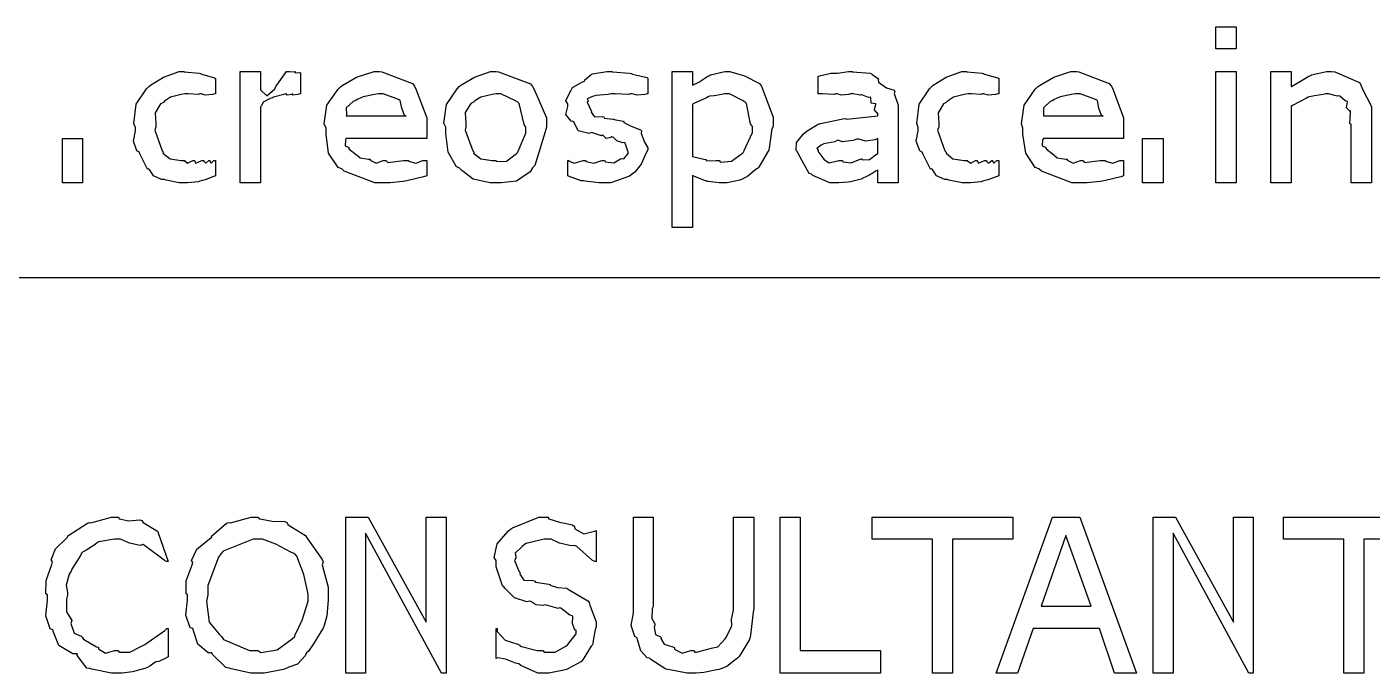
# Model space of a CAD drawing. Extents: x 0 to 23.4, y 0 to 16.5.
# Drawn here: x 19.374 to 20.077, y 1.405 to 1.742 of the extents above; entities that cross this region are included whole.
import ezdxf

# ---------------------------------------------------------------- set-up
doc = ezdxf.new("R2010")
doc.units = 0
doc.layers.get('0').update_dxf_attribs({"linetype": 'CONTINUOUS'})

msp = doc.modelspace()

# ---------------------------------------------------------------- linework, layer by layer
at = {"color": 0}
for points in [[(20.0057, 1.73058), (19.995, 1.73058), (19.995, 1.74208), (20.0057, 1.74208), (20.0057, 1.73058)], [(19.4729, 1.66439), (19.4715, 1.6639), (19.4674, 1.66238), (19.4654, 1.66178), (19.4647, 1.66157), (19.4639, 1.66135), (19.4583, 1.66069), (19.4565, 1.66069), (19.4539, 1.66069), (19.4471, 1.66217), (19.4463, 1.66243), (19.4447, 1.66254), (19.4404, 1.66444), (19.4387, 1.66726), (19.4382, 1.66786), (19.4374, 1.66786), (19.4333, 1.67589), (19.4331, 1.67676), (19.4318, 1.67746), (19.43, 1.68251), (19.4311, 1.68782), (19.4311, 1.68956), (19.4303, 1.69179), (19.4315, 1.70176), (19.4368, 1.70979), (19.4381, 1.71104), (19.4389, 1.71164), (19.4457, 1.71582), (19.4538, 1.71886), (19.4565, 1.71886), (19.4565, 1.71864), (19.4644, 1.71799), (19.4651, 1.71778), (19.4657, 1.7175), (19.4724, 1.7155), (19.4729, 1.71517), (19.4729, 1.70714), (19.4725, 1.70714), (19.4713, 1.70682), (19.4675, 1.70654), (19.4654, 1.70714), (19.4647, 1.70714), (19.4639, 1.70676), (19.4586, 1.70714), (19.4569, 1.70714), (19.455, 1.70676), (19.4494, 1.7054), (19.4463, 1.70335), (19.4457, 1.70258), (19.4442, 1.70193), (19.4413, 1.69721), (19.4417, 1.69168), (19.4417, 1.68978), (19.4411, 1.68826), (19.445, 1.67751), (19.4457, 1.67676), (19.4454, 1.67617), (19.4492, 1.67324), (19.455, 1.67242), (19.4569, 1.67242), (19.4568, 1.67219), (19.4583, 1.67096), (19.461, 1.67242), (19.4619, 1.67242), (19.4618, 1.67231), (19.4626, 1.67096), (19.4657, 1.67242), (19.4667, 1.67242), (19.4667, 1.6721), (19.4678, 1.67096), (19.4694, 1.67242), (19.47, 1.67242), (19.4699, 1.67215), (19.4706, 1.67096), (19.4719, 1.67242), (19.4725, 1.67242), (19.4729, 1.67242), (19.4729, 1.66439)], [(19.5172, 1.70714), (19.5168, 1.70714), (19.5158, 1.70692), (19.5133, 1.70654), (19.5133, 1.70714), (19.5133, 1.70714), (19.5126, 1.70692), (19.5103, 1.70654), (19.5097, 1.70714), (19.5096, 1.70714), (19.5085, 1.70676), (19.5032, 1.70551), (19.5026, 1.70518), (19.5014, 1.70481), (19.4978, 1.70281), (19.4968, 1.7009), (19.4964, 1.70042), (19.4964, 1.66069), (19.4857, 1.66069), (19.4857, 1.71886), (19.4964, 1.71886), (19.4964, 1.71039), (19.4964, 1.70931), (19.4997, 1.70611), (19.5038, 1.70979), (19.5044, 1.71104), (19.5049, 1.71164), (19.5099, 1.71886), (19.5115, 1.71886), (19.5115, 1.71886), (19.5144, 1.71869), (19.5146, 1.71864), (19.5144, 1.71864), (19.5142, 1.7181), (19.5168, 1.71826), (19.5172, 1.71821), (19.5172, 1.70714)], [(19.5831, 1.68392), (19.5411, 1.68392), (19.5407, 1.68311), (19.5406, 1.68007), (19.5424, 1.67914), (19.5426, 1.67871), (19.5425, 1.67854), (19.5465, 1.67529), (19.5469, 1.67503), (19.5469, 1.67503), (19.5483, 1.67383), (19.5528, 1.67318), (19.5535, 1.67307), (19.5536, 1.67253), (19.5567, 1.67106), (19.5604, 1.67242), (19.5618, 1.67242), (19.5628, 1.67144), (19.571, 1.67242), (19.5736, 1.67242), (19.5736, 1.6721), (19.5774, 1.67096), (19.5811, 1.67242), (19.5824, 1.67242), (19.5831, 1.67242), (19.5831, 1.66439), (19.5815, 1.66385), (19.5735, 1.662), (19.5726, 1.66178), (19.5708, 1.66151), (19.564, 1.66069), (19.5618, 1.66069), (19.556, 1.66069), (19.5401, 1.66689), (19.5388, 1.66808), (19.5369, 1.66872), (19.5319, 1.67626), (19.5306, 1.68608), (19.5306, 1.68935), (19.5296, 1.69151), (19.531, 1.70133), (19.5368, 1.70953), (19.5381, 1.71083), (19.539, 1.71149), (19.5465, 1.71582), (19.5556, 1.71886), (19.5585, 1.71886), (19.5596, 1.71864), (19.5757, 1.71257), (19.5767, 1.71126), (19.5776, 1.70931), (19.5831, 1.69467), (19.5831, 1.68978), (19.5831, 1.68392)], [(19.6456, 1.68978), (19.6449, 1.68744), (19.6396, 1.66982), (19.6383, 1.66851), (19.6371, 1.66656), (19.63, 1.66168), (19.6219, 1.66069), (19.6193, 1.66069), (19.6163, 1.66069), (19.6074, 1.66265), (19.6014, 1.66721), (19.6001, 1.66851), (19.5986, 1.66917), (19.5943, 1.67676), (19.5931, 1.68653), (19.5931, 1.68978), (19.5921, 1.69194), (19.5935, 1.70167), (19.599, 1.70975), (19.6001, 1.71104), (19.601, 1.71164), (19.6081, 1.71582), (19.6164, 1.71886), (19.6193, 1.71886), (19.6206, 1.71864), (19.6372, 1.71235), (19.6383, 1.71104), (19.6394, 1.70904), (19.6456, 1.69461), (19.6456, 1.68978)], [(19.6986, 1.67806), (19.6976, 1.67649), (19.6951, 1.67057), (19.6918, 1.66629), (19.6906, 1.66547), (19.689, 1.66428), (19.6792, 1.66069), (19.676, 1.66069), (19.6732, 1.66069), (19.6657, 1.66163), (19.665, 1.66178), (19.6638, 1.66189), (19.6572, 1.66417), (19.6567, 1.66439), (19.6567, 1.67242), (19.6574, 1.67242), (19.6572, 1.67231), (19.6601, 1.67096), (19.6647, 1.67242), (19.6662, 1.67242), (19.6664, 1.67182), (19.6704, 1.67096), (19.6746, 1.67242), (19.676, 1.67242), (19.6765, 1.67165), (19.6808, 1.67122), (19.6843, 1.67333), (19.6849, 1.6735), (19.6849, 1.6735), (19.686, 1.67329), (19.6882, 1.67606), (19.6882, 1.67697), (19.6881, 1.67736), (19.6867, 1.68153), (19.6864, 1.68175), (19.6854, 1.68158), (19.6824, 1.68261), (19.6804, 1.68463), (19.6797, 1.68479), (19.6792, 1.68435), (19.6767, 1.68392), (19.6751, 1.6856), (19.6747, 1.68565), (19.6744, 1.68528), (19.6697, 1.68685), (19.6693, 1.68696), (19.6678, 1.68647), (19.6622, 1.68793), (19.66, 1.69222), (19.6594, 1.69282), (19.6585, 1.69299), (19.6557, 1.6964), (19.6567, 1.70057), (19.6567, 1.70193), (19.6567, 1.70193), (19.6557, 1.70361), (19.6579, 1.70796), (19.6582, 1.70844), (19.6582, 1.70844), (19.6592, 1.71056), (19.6644, 1.71349), (19.6654, 1.71386), (19.6654, 1.71386), (19.6657, 1.71457), (19.6689, 1.71733), (19.6697, 1.71756), (19.6697, 1.71756), (19.6772, 1.71886), (19.6797, 1.71886), (19.68, 1.71864), (19.689, 1.71799), (19.6899, 1.71778), (19.6906, 1.7175), (19.6981, 1.71565), (19.6986, 1.71539), (19.6986, 1.70714), (19.6982, 1.70714), (19.6969, 1.70682), (19.6929, 1.70654), (19.6903, 1.70714), (19.6894, 1.70714), (19.6885, 1.70676), (19.6815, 1.70714), (19.6793, 1.70714), (19.6779, 1.70676), (19.6714, 1.70628), (19.6708, 1.70606), (19.6697, 1.70578), (19.6668, 1.70449), (19.6674, 1.70356), (19.6674, 1.70324), (19.6669, 1.70281), (19.6689, 1.69835), (19.6693, 1.69803), (19.669, 1.6976), (19.6707, 1.69526), (19.6749, 1.69542), (19.6756, 1.69521), (19.6758, 1.69456), (19.6804, 1.69401), (19.681, 1.6939), (19.681, 1.69385), (19.6857, 1.69293), (19.686, 1.69282), (19.686, 1.69228), (19.6899, 1.69038), (19.6947, 1.68847), (19.6953, 1.68782), (19.6951, 1.68642), (19.6968, 1.68192), (19.6986, 1.67904), (19.6986, 1.67806)], [(19.7639, 1.69021), (19.7632, 1.68896), (19.7619, 1.67882), (19.7617, 1.67785), (19.761, 1.67671), (19.7564, 1.669), (19.7558, 1.66829), (19.7544, 1.66732), (19.7506, 1.66411), (19.7485, 1.66297), (19.7478, 1.66265), (19.7465, 1.66217), (19.74, 1.66069), (19.7378, 1.66069), (19.7357, 1.66069), (19.7301, 1.66146), (19.7296, 1.66157), (19.7289, 1.66168), (19.7226, 1.66428), (19.7219, 1.66461), (19.7219, 1.63747), (19.7112, 1.63747), (19.7112, 1.71886), (19.7219, 1.71886), (19.7219, 1.71169), (19.7219, 1.71169), (19.7251, 1.71332), (19.7299, 1.71636), (19.7307, 1.71669), (19.7313, 1.71701), (19.7387, 1.71886), (19.7413, 1.71886), (19.7419, 1.71864), (19.749, 1.71664), (19.7568, 1.71257), (19.7578, 1.71126), (19.7586, 1.70931), (19.7639, 1.69499), (19.7639, 1.69021)], [(19.8292, 1.66069), (19.8186, 1.66069), (19.8186, 1.66743), (19.8178, 1.66699), (19.8157, 1.66569), (19.815, 1.66536), (19.8149, 1.66525), (19.8139, 1.66465), (19.8108, 1.66325), (19.8106, 1.66308), (19.8099, 1.66276), (19.805, 1.66151), (19.8044, 1.66135), (19.8031, 1.66118), (19.7982, 1.66069), (19.7967, 1.66069), (19.7935, 1.66069), (19.7846, 1.6645), (19.7839, 1.66525), (19.7828, 1.66564), (19.7771, 1.67578), (19.7767, 1.67697), (19.776, 1.67757), (19.7761, 1.68181), (19.7792, 1.68554), (19.7797, 1.68608), (19.7797, 1.68608), (19.7817, 1.68793), (19.7875, 1.6914), (19.7885, 1.69174), (19.7886, 1.69179), (19.8004, 1.69422), (19.8017, 1.69433), (19.8024, 1.69401), (19.8171, 1.69558), (19.8186, 1.69564), (19.8186, 1.69715), (19.8182, 1.6971), (19.8169, 1.69883), (19.8176, 1.70182), (19.8175, 1.70215), (19.8172, 1.70188), (19.8151, 1.70226), (19.815, 1.70518), (19.8147, 1.7054), (19.8137, 1.70535), (19.8103, 1.70671), (19.8099, 1.70671), (19.8093, 1.70643), (19.8057, 1.70714), (19.8044, 1.70714), (19.8032, 1.70682), (19.7994, 1.70654), (19.7974, 1.70714), (19.7967, 1.70714), (19.7957, 1.70676), (19.7897, 1.70714), (19.7878, 1.70714), (19.7874, 1.70714), (19.7874, 1.71647), (19.7874, 1.71647), (19.794, 1.71789), (19.7949, 1.71799), (19.7975, 1.71799), (19.8033, 1.71886), (19.8053, 1.71886), (19.8053, 1.71858), (19.8146, 1.71799), (19.8153, 1.71778), (19.8154, 1.7175), (19.8189, 1.71496), (19.8187, 1.71451), (19.819, 1.71332), (19.8232, 1.71029), (19.8272, 1.7091), (19.8275, 1.70844), (19.8272, 1.70736), (19.8292, 1.70133), (19.8292, 1.69933), (19.8292, 1.66069)], [(19.8817, 1.66439), (19.8803, 1.6639), (19.876, 1.66238), (19.874, 1.66178), (19.8733, 1.66157), (19.8725, 1.66135), (19.8669, 1.66069), (19.8651, 1.66069), (19.8626, 1.66069), (19.8557, 1.66217), (19.8549, 1.66243), (19.8535, 1.66254), (19.8492, 1.66444), (19.8475, 1.66726), (19.8469, 1.66786), (19.846, 1.66786), (19.8421, 1.67589), (19.8417, 1.67676), (19.8406, 1.67746), (19.8386, 1.68251), (19.8397, 1.68782), (19.8397, 1.68956), (19.8389, 1.69179), (19.8401, 1.70176), (19.8456, 1.70979), (19.8467, 1.71104), (19.8475, 1.71164), (19.8543, 1.71582), (19.8624, 1.71886), (19.8651, 1.71886), (19.8651, 1.71864), (19.8731, 1.71799), (19.8738, 1.71778), (19.8743, 1.7175), (19.881, 1.7155), (19.8817, 1.71517), (19.8817, 1.70714), (19.8812, 1.70714), (19.88, 1.70682), (19.8761, 1.70654), (19.874, 1.70714), (19.8733, 1.70714), (19.8725, 1.70676), (19.8674, 1.70714), (19.8656, 1.70714), (19.8636, 1.70676), (19.8581, 1.7054), (19.8549, 1.70335), (19.8543, 1.70258), (19.8529, 1.70193), (19.85, 1.69721), (19.8504, 1.69168), (19.8504, 1.68978), (19.8497, 1.68826), (19.8536, 1.67751), (19.8543, 1.67676), (19.8542, 1.67617), (19.8578, 1.67324), (19.8636, 1.67242), (19.8656, 1.67242), (19.8654, 1.67219), (19.8671, 1.67096), (19.8696, 1.67242), (19.8706, 1.67242), (19.8704, 1.67231), (19.8712, 1.67096), (19.8743, 1.67242), (19.8753, 1.67242), (19.8753, 1.6721), (19.8764, 1.67096), (19.8781, 1.67242), (19.8786, 1.67242), (19.8785, 1.67215), (19.8792, 1.67096), (19.8807, 1.67242), (19.8812, 1.67242), (19.8817, 1.67242), (19.8817, 1.66439)], [(19.9469, 1.68392), (19.905, 1.68392), (19.9046, 1.68311), (19.9044, 1.68007), (19.9063, 1.67914), (19.9065, 1.67871), (19.9064, 1.67854), (19.9104, 1.67529), (19.9108, 1.67503), (19.9108, 1.67503), (19.9122, 1.67383), (19.9167, 1.67318), (19.9174, 1.67307), (19.9174, 1.67253), (19.9206, 1.67106), (19.9243, 1.67242), (19.9256, 1.67242), (19.9265, 1.67144), (19.9347, 1.67242), (19.9375, 1.67242), (19.9375, 1.6721), (19.9413, 1.67096), (19.945, 1.67242), (19.9463, 1.67242), (19.9469, 1.67242), (19.9469, 1.66439), (19.9454, 1.66385), (19.9374, 1.662), (19.9365, 1.66178), (19.9347, 1.66151), (19.9278, 1.66069), (19.9256, 1.66069), (19.9199, 1.66069), (19.904, 1.66689), (19.9026, 1.66808), (19.9008, 1.66872), (19.8958, 1.67626), (19.8943, 1.68608), (19.8943, 1.68935), (19.8935, 1.69151), (19.8949, 1.70133), (19.9007, 1.70953), (19.9019, 1.71083), (19.9029, 1.71149), (19.9104, 1.71582), (19.9194, 1.71886), (19.9224, 1.71886), (19.9235, 1.71864), (19.9394, 1.71257), (19.9406, 1.71126), (19.9415, 1.70931), (19.9469, 1.69467), (19.9469, 1.68978), (19.9469, 1.68392)], [(20.0057, 1.66069), (19.995, 1.66069), (19.995, 1.71886), (20.0057, 1.71886), (20.0057, 1.66069)], [(20.0763, 1.66069), (20.0657, 1.66069), (20.0657, 1.69129), (20.065, 1.69162), (20.0653, 1.69769), (20.0653, 1.69824), (20.0649, 1.69819), (20.0632, 1.69993), (20.0637, 1.70296), (20.0635, 1.70324), (20.0625, 1.7035), (20.0597, 1.70594), (20.0593, 1.70606), (20.0585, 1.70594), (20.0539, 1.70714), (20.0524, 1.70714), (20.051, 1.70682), (20.0465, 1.70611), (20.044, 1.70568), (20.0433, 1.7054), (20.0424, 1.70486), (20.035, 1.70117), (20.0344, 1.70063), (20.0344, 1.66069), (20.0237, 1.66069), (20.0237, 1.71886), (20.0344, 1.71886), (20.0344, 1.71104), (20.0346, 1.71094), (20.0383, 1.71322), (20.0435, 1.71636), (20.0444, 1.71669), (20.045, 1.71701), (20.0528, 1.71886), (20.0554, 1.71886), (20.0571, 1.71864), (20.07, 1.71311), (20.0708, 1.71192), (20.0715, 1.70996), (20.0763, 1.70053), (20.0763, 1.69737), (20.0763, 1.66069)], [(19.5724, 1.69564), (19.5715, 1.69596), (19.5701, 1.69971), (19.5693, 1.70367), (19.5687, 1.7041), (19.5675, 1.70449), (19.5603, 1.70714), (19.5578, 1.70714), (19.5558, 1.70676), (19.5499, 1.70568), (19.5468, 1.70426), (19.5461, 1.70367), (19.5447, 1.70318), (19.5411, 1.69987), (19.5412, 1.69646), (19.5411, 1.69564), (19.5724, 1.69564)], [(19.6349, 1.68978), (19.6339, 1.69119), (19.6314, 1.70215), (19.6307, 1.70281), (19.6294, 1.7035), (19.6218, 1.70714), (19.6193, 1.70714), (19.6172, 1.70676), (19.6114, 1.70546), (19.6082, 1.70356), (19.6075, 1.70281), (19.6061, 1.70215), (19.6032, 1.69743), (19.6036, 1.69174), (19.6036, 1.68978), (19.6031, 1.68826), (19.6071, 1.67751), (19.6078, 1.67676), (19.6076, 1.67622), (19.6113, 1.67324), (19.6172, 1.67242), (19.6193, 1.67242), (19.6196, 1.67182), (19.6247, 1.67204), (19.63, 1.67606), (19.6307, 1.67676), (19.6308, 1.67731), (19.6349, 1.68668), (19.6349, 1.68978)], [(19.7532, 1.69021), (19.7522, 1.69151), (19.7501, 1.70215), (19.7494, 1.70281), (19.7483, 1.7035), (19.7411, 1.70714), (19.7386, 1.70714), (19.7372, 1.70682), (19.7331, 1.70617), (19.7307, 1.70589), (19.73, 1.70563), (19.7292, 1.70514), (19.7226, 1.70215), (19.7219, 1.70171), (19.7219, 1.67481), (19.7219, 1.67458), (19.7285, 1.67296), (19.7289, 1.67285), (19.7292, 1.67215), (19.7342, 1.67242), (19.7358, 1.67242), (19.7365, 1.6716), (19.7422, 1.6721), (19.7479, 1.67622), (19.7486, 1.67697), (19.7489, 1.67757), (19.7532, 1.68707), (19.7532, 1.69021)], [(19.9363, 1.69564), (19.9354, 1.69596), (19.934, 1.69971), (19.9332, 1.70367), (19.9325, 1.7041), (19.9314, 1.70449), (19.9242, 1.70714), (19.9217, 1.70714), (19.9197, 1.70676), (19.9138, 1.70568), (19.9107, 1.70426), (19.91, 1.70367), (19.9086, 1.70318), (19.905, 1.69987), (19.9051, 1.69646), (19.905, 1.69564), (19.9363, 1.69564)], [(19.4035, 1.66069), (19.3929, 1.66069), (19.3929, 1.68392), (19.4035, 1.68392), (19.4035, 1.66069)], [(19.8186, 1.67589), (19.8186, 1.68392), (19.8172, 1.68326), (19.8122, 1.68257), (19.8086, 1.68354), (19.8075, 1.68349), (19.8057, 1.68289), (19.8, 1.68212), (19.7979, 1.68294), (19.7974, 1.68283), (19.7962, 1.68207), (19.7904, 1.6811), (19.79, 1.68088), (19.789, 1.68039), (19.7867, 1.6786), (19.7874, 1.67774), (19.7874, 1.6774), (19.7872, 1.67725), (19.7899, 1.67372), (19.7904, 1.6735), (19.7903, 1.67312), (19.7932, 1.67111), (19.7983, 1.67242), (19.8001, 1.67242), (19.8004, 1.67176), (19.8046, 1.67117), (19.8093, 1.67318), (19.8101, 1.67329), (19.8104, 1.67279), (19.8142, 1.6729), (19.8179, 1.67567), (19.8186, 1.67589)], [(19.9675, 1.66069), (19.9568, 1.66069), (19.9568, 1.68392), (19.9675, 1.68392), (19.9675, 1.66069)], [(19.4481, 1.41351), (19.4469, 1.41276), (19.4432, 1.41114), (19.4417, 1.41097), (19.4415, 1.41069), (19.4407, 1.41021), (19.4385, 1.40864), (19.4374, 1.40804), (19.4369, 1.40787), (19.436, 1.4075), (19.4308, 1.40608), (19.4303, 1.40593), (19.4296, 1.40571), (19.4242, 1.40506), (19.4222, 1.40506), (19.4185, 1.40506), (19.4083, 1.40707), (19.4072, 1.40744), (19.4057, 1.40767), (19.4007, 1.41417), (19.4008, 1.41504), (19.3983, 1.41504), (19.391, 1.41943), (19.3883, 1.42637), (19.3879, 1.42763), (19.3865, 1.42817), (19.3842, 1.435), (19.3851, 1.44314), (19.3851, 1.44586), (19.3843, 1.4464), (19.3844, 1.45329), (19.3874, 1.46175), (19.3878, 1.463), (19.3871, 1.46408), (19.3894, 1.46978), (19.3947, 1.47515), (19.3956, 1.47601), (19.3958, 1.47672), (19.406, 1.48318), (19.4071, 1.48361), (19.4078, 1.48335), (19.4186, 1.48643), (19.4222, 1.48643), (19.4226, 1.48557), (19.4276, 1.48454), (19.4333, 1.48503), (19.4344, 1.48469), (19.4351, 1.48356), (19.4425, 1.479), (19.4429, 1.47819), (19.4481, 1.46322), (19.4472, 1.46322), (19.446, 1.46403), (19.4358, 1.47168), (19.4349, 1.47211), (19.4335, 1.47163), (19.4279, 1.47282), (19.4232, 1.47493), (19.4217, 1.47493), (19.4201, 1.47493), (19.4119, 1.47353), (19.4112, 1.47319), (19.41, 1.47211), (19.4057, 1.46935), (19.4035, 1.46815), (19.4029, 1.46756), (19.4024, 1.46636), (19.3978, 1.45921), (19.3975, 1.45822), (19.3965, 1.4566), (19.3949, 1.45096), (19.3956, 1.447), (19.3956, 1.44564), (19.395, 1.44358), (19.3951, 1.43696), (19.3974, 1.43338), (19.3978, 1.4324), (19.3974, 1.43093), (19.399, 1.42583), (19.4028, 1.42426), (19.4033, 1.42372), (19.4039, 1.42275), (19.4108, 1.41883), (19.4117, 1.41851), (19.4117, 1.41775), (19.4154, 1.41553), (19.4201, 1.41678), (19.4218, 1.41678), (19.4225, 1.4159), (19.4281, 1.41601), (19.4342, 1.41917), (19.4353, 1.4196), (19.436, 1.42003), (19.4464, 1.42731), (19.4474, 1.42828), (19.4481, 1.42828), (19.4481, 1.41351)], [(19.5204, 1.47601), (19.5211, 1.47499), (19.5286, 1.46431), (19.529, 1.463), (19.5285, 1.46153), (19.5317, 1.44982), (19.5317, 1.44586), (19.5317, 1.44314), (19.531, 1.435), (19.5296, 1.42979), (19.529, 1.4285), (19.5278, 1.42654), (19.524, 1.42031), (19.5214, 1.41656), (19.5204, 1.41569), (19.5196, 1.41401), (19.5156, 1.40967), (19.5111, 1.4081), (19.51, 1.40767), (19.5083, 1.40701), (19.4983, 1.40506), (19.495, 1.40506), (19.4913, 1.40506), (19.481, 1.40722), (19.4799, 1.40767), (19.4783, 1.40793), (19.4713, 1.41482), (19.471, 1.41569), (19.469, 1.41569), (19.4636, 1.42014), (19.4614, 1.42708), (19.461, 1.42828), (19.4596, 1.42871), (19.4574, 1.43533), (19.4583, 1.44325), (19.4583, 1.44586), (19.4575, 1.44635), (19.4576, 1.45313), (19.4606, 1.46153), (19.461, 1.46278), (19.4603, 1.46386), (19.4631, 1.46972), (19.4697, 1.47515), (19.471, 1.47601), (19.4707, 1.4764), (19.4786, 1.48318), (19.4799, 1.48361), (19.4807, 1.48335), (19.4914, 1.48643), (19.495, 1.48643), (19.496, 1.48546), (19.5024, 1.48421), (19.509, 1.4841), (19.5101, 1.48361), (19.5107, 1.48242), (19.5199, 1.47689), (19.5204, 1.47601)], [(19.5932, 1.40506), (19.5908, 1.40506), (19.5512, 1.47797), (19.5512, 1.40506), (19.5408, 1.40506), (19.5408, 1.48643), (19.5526, 1.48643), (19.5828, 1.43153), (19.5828, 1.48643), (19.5932, 1.48643), (19.5932, 1.40506)], [(19.6715, 1.42893), (19.671, 1.42757), (19.6701, 1.42312), (19.6699, 1.42057), (19.6696, 1.41982), (19.6689, 1.41906), (19.6651, 1.41276), (19.6646, 1.41222), (19.6639, 1.41108), (19.6568, 1.40733), (19.656, 1.40701), (19.6547, 1.40653), (19.6469, 1.40506), (19.6444, 1.40506), (19.6411, 1.40506), (19.6322, 1.40907), (19.6312, 1.40983), (19.6294, 1.41026), (19.6242, 1.41233), (19.6203, 1.41297), (19.6193, 1.41265), (19.6193, 1.42828), (19.6199, 1.42828), (19.6199, 1.42681), (19.624, 1.42215), (19.6306, 1.42014), (19.6317, 1.4196), (19.6319, 1.41911), (19.6408, 1.41678), (19.6437, 1.41678), (19.6444, 1.4159), (19.6501, 1.41601), (19.6558, 1.41917), (19.6565, 1.4196), (19.6568, 1.42003), (19.6611, 1.42557), (19.6611, 1.4274), (19.6604, 1.42751), (19.6592, 1.43088), (19.6593, 1.43463), (19.659, 1.435), (19.6579, 1.43528), (19.6532, 1.43892), (19.6525, 1.43912), (19.6517, 1.43875), (19.6457, 1.44054), (19.6451, 1.44065), (19.6439, 1.44026), (19.64, 1.4406), (19.6375, 1.44243), (19.6368, 1.4426), (19.6353, 1.44217), (19.6289, 1.44433), (19.624, 1.44911), (19.6233, 1.44997), (19.6226, 1.45063), (19.6193, 1.46056), (19.6193, 1.46386), (19.6183, 1.46528), (19.6199, 1.4725), (19.6256, 1.47911), (19.6268, 1.48014), (19.6278, 1.48074), (19.6417, 1.48643), (19.6464, 1.48643), (19.6468, 1.48546), (19.6524, 1.48372), (19.6592, 1.48232), (19.6603, 1.48144), (19.6604, 1.48031), (19.6651, 1.4776), (19.6707, 1.479), (19.6715, 1.47949), (19.6715, 1.46322), (19.6708, 1.46322), (19.6697, 1.46386), (19.6614, 1.47114), (19.6603, 1.47168), (19.6585, 1.47136), (19.6524, 1.47276), (19.6481, 1.47493), (19.6465, 1.47493), (19.6444, 1.47493), (19.635, 1.4726), (19.6342, 1.47211), (19.6329, 1.47108), (19.6293, 1.46761), (19.6297, 1.46565), (19.6297, 1.46496), (19.629, 1.46382), (19.6314, 1.45785), (19.6318, 1.45736), (19.6317, 1.45665), (19.6338, 1.45356), (19.6386, 1.45329), (19.6396, 1.45301), (19.6399, 1.45242), (19.6468, 1.4515), (19.6476, 1.45128), (19.6476, 1.45096), (19.6513, 1.44965), (19.656, 1.44933), (19.6565, 1.44911), (19.6574, 1.44851), (19.6672, 1.44276), (19.6679, 1.44194), (19.6682, 1.44043), (19.6715, 1.43181), (19.6715, 1.42893)], [(19.7539, 1.43869), (19.7536, 1.43679), (19.7522, 1.42481), (19.7519, 1.42372), (19.7515, 1.42225), (19.7462, 1.41362), (19.7454, 1.41287), (19.744, 1.41174), (19.7397, 1.40847), (19.7367, 1.40733), (19.7357, 1.40701), (19.7337, 1.40657), (19.7278, 1.40533), (19.7237, 1.40506), (19.7225, 1.40506), (19.719, 1.40506), (19.71, 1.40668), (19.709, 1.40701), (19.7079, 1.40717), (19.7001, 1.41222), (19.6994, 1.41287), (19.6982, 1.41297), (19.6949, 1.41672), (19.6932, 1.42247), (19.6929, 1.4235), (19.6917, 1.4241), (19.6899, 1.4299), (19.691, 1.43653), (19.691, 1.43869), (19.691, 1.48643), (19.7014, 1.48643), (19.7014, 1.44), (19.7008, 1.43853), (19.7007, 1.43349), (19.7021, 1.43067), (19.7022, 1.43001), (19.7019, 1.42893), (19.7026, 1.42513), (19.7051, 1.42399), (19.7056, 1.4235), (19.7053, 1.42301), (19.7071, 1.42008), (19.7115, 1.41883), (19.7122, 1.41851), (19.7125, 1.41758), (19.7164, 1.41553), (19.721, 1.41678), (19.7225, 1.41678), (19.7233, 1.41581), (19.7317, 1.41808), (19.7324, 1.41829), (19.7324, 1.41829), (19.735, 1.41883), (19.7389, 1.42296), (19.7393, 1.4235), (19.7394, 1.42361), (19.7422, 1.42942), (19.7424, 1.43001), (19.7424, 1.43001), (19.7422, 1.433), (19.7433, 1.43793), (19.7433, 1.43956), (19.7433, 1.48643), (19.7539, 1.48643), (19.7539, 1.43869)], [(19.82, 1.40506), (19.7676, 1.40506), (19.7676, 1.48643), (19.7781, 1.48643), (19.7781, 1.41678), (19.82, 1.41678), (19.82, 1.40506)], [(19.889, 1.47493), (19.8575, 1.47493), (19.8575, 1.40506), (19.8471, 1.40506), (19.8471, 1.47493), (19.8157, 1.47493), (19.8157, 1.48643), (19.889, 1.48643), (19.889, 1.47493)], [(19.9536, 1.40506), (19.9422, 1.40506), (19.9343, 1.42828), (19.8996, 1.42828), (19.8915, 1.40506), (19.8803, 1.40506), (19.9097, 1.48643), (19.924, 1.48643), (19.9536, 1.40506)], [(20.0146, 1.40506), (20.0122, 1.40506), (19.9728, 1.47797), (19.9728, 1.40506), (19.9624, 1.40506), (19.9624, 1.48643), (19.974, 1.48643), (20.0042, 1.43153), (20.0042, 1.48643), (20.0146, 1.48643), (20.0146, 1.40506)], [(20.1036, 1.47493), (20.0722, 1.47493), (20.0722, 1.40506), (20.0618, 1.40506), (20.0618, 1.47493), (20.0303, 1.47493), (20.0303, 1.48643), (20.1036, 1.48643), (20.1036, 1.47493)], [(19.5213, 1.44586), (19.521, 1.4471), (19.519, 1.45654), (19.5153, 1.4661), (19.5142, 1.46733), (19.5121, 1.46804), (19.5044, 1.47222), (19.4974, 1.47493), (19.495, 1.47493), (19.4925, 1.47493), (19.4769, 1.46864), (19.4757, 1.46733), (19.4744, 1.46556), (19.4688, 1.45079), (19.4688, 1.44586), (19.4682, 1.44243), (19.4696, 1.43164), (19.4747, 1.4254), (19.476, 1.42415), (19.4771, 1.42253), (19.4906, 1.41678), (19.495, 1.41678), (19.4965, 1.41581), (19.505, 1.41715), (19.5129, 1.42296), (19.5142, 1.42415), (19.5144, 1.42497), (19.5181, 1.43261), (19.5213, 1.44254), (19.5213, 1.44586)], [(19.9299, 1.44), (19.9167, 1.47689), (19.9039, 1.44), (19.9299, 1.44)]]:
    msp.add_lwpolyline(points, close=True, dxfattribs=at)
msp.add_lwpolyline([(19.0161, 1.61133), (22.9271, 1.61133)], dxfattribs=at)

doc.saveas('drawing.dxf')
